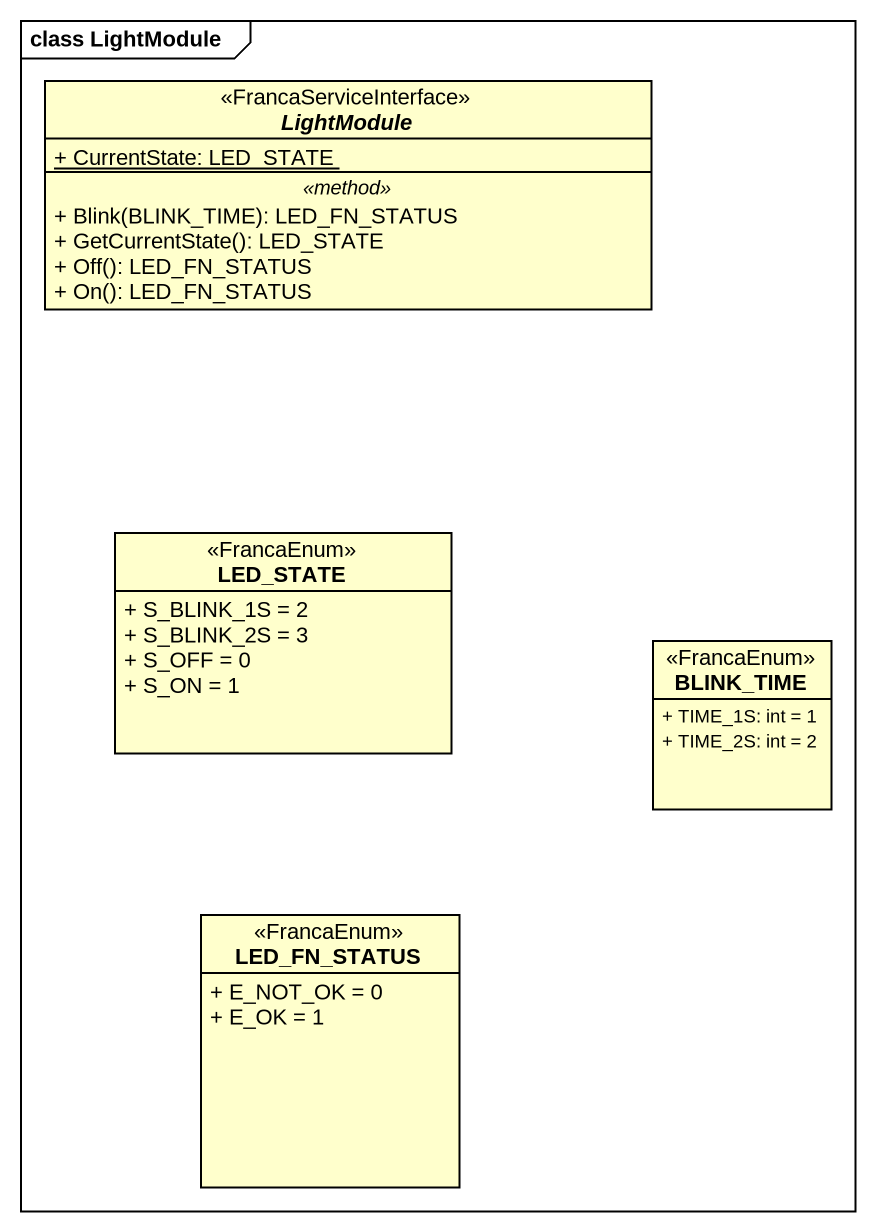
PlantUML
@startuml
mainframe class LightModule
hide circle
hide empty members
skinparam classAttributeIconSize 0
interface LightModule <<FrancaServiceInterface>> {
  {static} + CurrentState: LED_STATE
  .. <<method>> ..
  + Blink(BLINK_TIME): LED_FN_STATUS
  + GetCurrentState(): LED_STATE
  + Off(): LED_FN_STATUS
  + On(): LED_FN_STATUS
}
class LED_STATE <<FrancaEnum>> {
  + S_BLINK_1S = 2
  + S_BLINK_2S = 3
  + S_OFF = 0
  + S_ON = 1
}
class BLINK_TIME <<FrancaEnum>> {
  + TIME_1S: int = 1
  + TIME_2S: int = 2
}
class LED_FN_STATUS <<FrancaEnum>> {
  + E_NOT_OK = 0
  + E_OK = 1
}
@enduml
